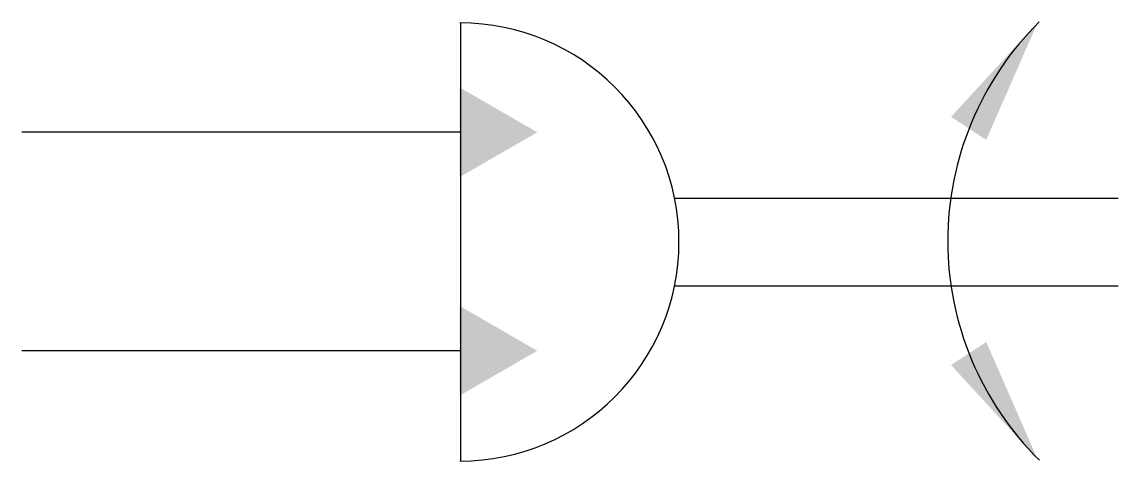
# Model space of a CAD drawing. Extents: x 522.2 to 547.2, y 372.7 to 382.7.
import ezdxf

# ---------------------------------------------------------------- set-up
doc = ezdxf.new("R2010")
doc.units = 0
doc.header["$LTSCALE"] = 5
doc.header["$MEASUREMENT"] = 0
doc.layers.add('11', color=1, linetype='CONTINUOUS')
doc.layers.add('12', color=2, linetype='CONTINUOUS')

msp = doc.modelspace()

# ---------------------------------------------------------------- linework, layer by layer
at = {"layer": '11'}
for p, q in [((532.16, 382.71), (532.16, 372.725)), ((532.16, 380.221), (522.15, 380.221)), ((537.049, 378.715), (547.175, 378.715)), ((537.049, 376.715), (547.175, 376.715)), ((532.16, 375.234), (522.15, 375.234))]:
    msp.add_line(p, q, dxfattribs=at)
for centre, radius, start, end in [((532.15, 377.715), 5, 270, 90), ((550.318, 377.739), 7.031, 134.6929, 225.3648)]:
    msp.add_arc(centre, radius, start, end, dxfattribs=at)
at = {"layer": '12'}
for points in [[(543.361, 380.571), (544.165, 380.046), (545.337, 382.72)], [(532.145, 381.219), (532.145, 379.219), (533.877, 380.219)], [(532.183, 381.219), (532.183, 379.219), (533.916, 380.219)], [(532.145, 376.232), (532.145, 374.232), (533.877, 375.232)], [(532.183, 376.232), (532.183, 374.232), (533.916, 375.232)], [(543.361, 374.907), (544.165, 375.432), (545.337, 372.758)]]:
    msp.add_solid(points, dxfattribs=at)

doc.saveas('drawing.dxf')
